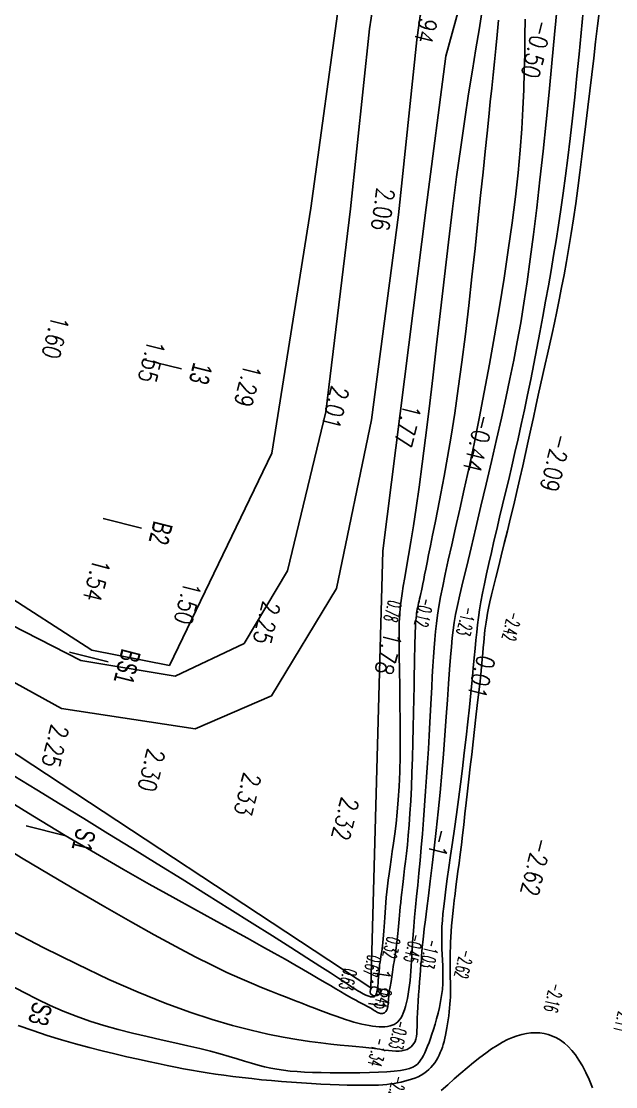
# Model space of a CAD drawing. Header units: metres. Extents: x 583412 to 583840, y 1186334 to 1187497.
# Drawn here: x 583644.3 to 583674.3, y 1186892.9 to 1186946.6 of the extents above; entities that cross this region are included whole.
import ezdxf
from ezdxf.enums import TextEntityAlignment as Align

# ---------------------------------------------------------------- set-up
doc = ezdxf.new("R2010")
doc.units = ezdxf.units.M
doc.header["$MEASUREMENT"] = 0
for name, color, linetype in [('$For$Printing$', 7, 'Continuous'), ('1111DONG MUC', 2, 'Continuous'), ('CaoDoTN', 2, 'Continuous'), ('Docao', 22, 'Continuous'), ('KS.leduongdat', 36, 'Continuous'), ('KS_muong ao', 4, 'TALUYPHAI-KHKS'), ('TENCOCTUYEN', 1, 'Continuous')]:
    doc.layers.add(name, color=color, linetype=linetype)
doc.styles.add('ChuSo', font='vnsimple.shx')
doc.styles.add('KT3', font='VHARIALN.TTF', dxfattribs={"width": 0.8, "height": 1.5})
doc.linetypes.add('TALUYPHAI-KHKS', pattern='A,5,[130,ltypeshp,S=5,R=0,X=0,Y=-5],10,[130,ltypeshp,S=5,R=0,X=0,Y=-5],10,[130,ltypeshp,S=10,R=0,X=0,Y=-10],5', length=30)
doc.linetypes.add('TALUYTRAI-KHKS', pattern='A,5,[130,ltypeshp,S=5,R=0,X=0,Y=5],10,[130,ltypeshp,S=5,R=0,X=0,Y=5],10,[130,ltypeshp,S=10,R=0,X=0,Y=10],5', length=30)

msp = doc.modelspace()

# ---------------------------------------------------------------- linework, layer by layer
at = {"layer": '$For$Printing$', "color": 40}
for p, q in [((583671.182, 1186945.924), (583671.306, 1186947.307)), ((583673.351, 1186946.367), (583673.446, 1186947.164)), ((583668.36, 1186946.652), (583668.287, 1186945.922)), ((583673.254, 1186945.559), (583673.351, 1186946.367)), ((583668.287, 1186945.922), (583668.216, 1186945.221)), ((583671.048, 1186944.488), (583671.182, 1186945.924)), ((583673.155, 1186944.742), (583673.254, 1186945.559)), ((583668.216, 1186945.221), (583668.147, 1186944.551)), ((583668.147, 1186944.551), (583668.08, 1186943.894)), ((583670.905, 1186943.016), (583671.048, 1186944.488)), ((583673.057, 1186943.918), (583673.155, 1186944.742)), ((583668.08, 1186943.894), (583668.012, 1186943.228)), ((583672.959, 1186943.089), (583673.057, 1186943.918)), ((583668.012, 1186943.228), (583667.94, 1186942.531)), ((583670.756, 1186941.53), (583670.905, 1186943.016)), ((583672.861, 1186942.258), (583672.959, 1186943.089)), ((583667.94, 1186942.531), (583667.863, 1186941.78)), ((583672.763, 1186941.429), (583672.861, 1186942.258)), ((583667.863, 1186941.78), (583667.777, 1186940.954)), ((583670.601, 1186940.05), (583670.756, 1186941.53)), ((583672.664, 1186940.604), (583672.763, 1186941.429)), ((583667.777, 1186940.954), (583667.682, 1186940.029)), ((583672.563, 1186939.786), (583672.664, 1186940.604)), ((583667.682, 1186940.029), (583667.574, 1186938.984)), ((583670.442, 1186938.596), (583670.601, 1186940.05)), ((583672.46, 1186938.978), (583672.563, 1186939.786)), ((583667.574, 1186938.984), (583667.453, 1186937.805)), ((583670.281, 1186937.189), (583670.442, 1186938.596)), ((583672.355, 1186938.183), (583672.46, 1186938.978)), ((583672.246, 1186937.404), (583672.355, 1186938.183)), ((583667.453, 1186937.805), (583667.319, 1186936.513)), ((583672.134, 1186936.644), (583672.246, 1186937.404)), ((583670.12, 1186935.85), (583670.281, 1186937.189)), ((583667.319, 1186936.513), (583667.173, 1186935.139)), ((583672.018, 1186935.904), (583672.134, 1186936.644)), ((583669.958, 1186934.6), (583670.12, 1186935.85)), ((583671.9, 1186935.186), (583672.018, 1186935.904)), ((583667.173, 1186935.139), (583667.017, 1186933.711)), ((583671.781, 1186934.49), (583671.9, 1186935.186)), ((583669.799, 1186933.452), (583669.958, 1186934.6)), ((583671.66, 1186933.818), (583671.781, 1186934.49)), ((583667.017, 1186933.711), (583666.853, 1186932.261)), ((583671.539, 1186933.171), (583671.66, 1186933.818)), ((583669.638, 1186932.39), (583669.799, 1186933.452)), ((583671.418, 1186932.551), (583671.539, 1186933.171)), ((583671.298, 1186931.959), (583671.418, 1186932.551)), ((583666.853, 1186932.261), (583666.683, 1186930.819)), ((583669.474, 1186931.393), (583669.638, 1186932.39)), ((583671.179, 1186931.394), (583671.298, 1186931.959)), ((583669.303, 1186930.437), (583669.474, 1186931.393)), ((583671.062, 1186930.852), (583671.179, 1186931.394)), ((583666.683, 1186930.819), (583666.507, 1186929.414)), ((583669.123, 1186929.501), (583669.303, 1186930.437)), ((583670.945, 1186930.327), (583671.062, 1186930.852)), ((583670.829, 1186929.813), (583670.945, 1186930.327)), ((583666.507, 1186929.414), (583666.328, 1186928.076)), ((583668.931, 1186928.562), (583669.123, 1186929.501)), ((583670.712, 1186929.303), (583670.829, 1186929.813)), ((583670.476, 1186928.273), (583670.595, 1186928.791)), ((583670.595, 1186928.791), (583670.712, 1186929.303)), ((583668.723, 1186927.597), (583668.931, 1186928.562)), ((583670.357, 1186927.74), (583670.476, 1186928.273)), ((583666.328, 1186928.076), (583666.147, 1186926.83)), ((583670.235, 1186927.189), (583670.357, 1186927.74)), ((583668.498, 1186926.585), (583668.723, 1186927.597)), ((583670.111, 1186926.619), (583670.235, 1186927.189)), ((583666.147, 1186926.83), (583665.966, 1186925.68)), ((583668.253, 1186925.51), (583668.498, 1186926.585)), ((583669.984, 1186926.032), (583670.111, 1186926.619)), ((583665.966, 1186925.68), (583665.789, 1186924.623)), ((583669.853, 1186925.429), (583669.984, 1186926.032)), ((583667.994, 1186924.392), (583668.253, 1186925.51)), ((583669.718, 1186924.811), (583669.853, 1186925.429)), ((583665.789, 1186924.623), (583665.617, 1186923.659)), ((583669.578, 1186924.18), (583669.718, 1186924.811)), ((583667.729, 1186923.26), (583667.994, 1186924.392)), ((583669.432, 1186923.536), (583669.578, 1186924.18)), ((583665.617, 1186923.659), (583665.453, 1186922.784)), ((583669.281, 1186922.88), (583669.432, 1186923.536)), ((583667.465, 1186922.139), (583667.729, 1186923.26)), ((583665.453, 1186922.784), (583665.299, 1186921.998)), ((583669.123, 1186922.216), (583669.281, 1186922.88)), ((583665.299, 1186921.998), (583665.158, 1186921.299)), ((583667.209, 1186921.059), (583667.465, 1186922.139)), ((583668.962, 1186921.552), (583669.123, 1186922.216)), ((583665.158, 1186921.299), (583665.032, 1186920.684)), ((583668.801, 1186920.896), (583668.962, 1186921.552)), ((583666.968, 1186920.045), (583667.209, 1186921.059)), ((583668.642, 1186920.259), (583668.801, 1186920.896)), ((583665.032, 1186920.684), (583664.924, 1186920.151)), ((583668.49, 1186919.649), (583668.642, 1186920.259)), ((583664.831, 1186919.693), (583664.753, 1186919.301)), ((583664.924, 1186920.151), (583664.831, 1186919.693)), ((583666.75, 1186919.127), (583666.968, 1186920.045)), ((583664.753, 1186919.301), (583664.686, 1186918.967)), ((583666.562, 1186918.331), (583666.75, 1186919.127)), ((583668.347, 1186919.075), (583668.49, 1186919.649)), ((583664.63, 1186918.684), (583664.582, 1186918.442)), ((583664.686, 1186918.967), (583664.63, 1186918.684)), ((583668.216, 1186918.549), (583668.347, 1186919.075)), ((583664.502, 1186918.051), (583664.467, 1186917.886)), ((583664.54, 1186918.234), (583664.502, 1186918.051)), ((583664.582, 1186918.442), (583664.54, 1186918.234)), ((583666.409, 1186917.675), (583666.562, 1186918.331)), ((583668.003, 1186917.668), (583668.1, 1186918.077)), ((583668.1, 1186918.077), (583668.216, 1186918.549)), ((583664.403, 1186917.6), (583664.375, 1186917.475)), ((583664.434, 1186917.736), (583664.403, 1186917.6)), ((583664.467, 1186917.886), (583664.434, 1186917.736)), ((583666.288, 1186917.136), (583666.409, 1186917.675)), ((583667.922, 1186917.316), (583668.003, 1186917.668)), ((583664.28, 1186917.053), (583664.261, 1186916.957)), ((583664.301, 1186917.151), (583664.28, 1186917.053)), ((583664.324, 1186917.253), (583664.301, 1186917.151)), ((583664.348, 1186917.36), (583664.324, 1186917.253)), ((583664.375, 1186917.475), (583664.348, 1186917.36)), ((583666.193, 1186916.682), (583666.288, 1186917.136)), ((583667.802, 1186916.745), (583667.856, 1186917.011)), ((583667.856, 1186917.011), (583667.922, 1186917.316)), ((583664.198, 1186916.519), (583664.186, 1186916.378)), ((583664.212, 1186916.644), (583664.198, 1186916.519)), ((583664.227, 1186916.756), (583664.212, 1186916.644)), ((583664.243, 1186916.859), (583664.227, 1186916.756)), ((583664.261, 1186916.957), (583664.243, 1186916.859)), ((583666.12, 1186916.28), (583666.193, 1186916.682)), ((583667.725, 1186916.297), (583667.759, 1186916.51)), ((583667.759, 1186916.51), (583667.802, 1186916.745)), ((583664.165, 1186916.031), (583664.156, 1186915.819)), ((583664.175, 1186916.216), (583664.165, 1186916.031)), ((583664.186, 1186916.378), (583664.175, 1186916.216)), ((583666.063, 1186915.897), (583666.12, 1186916.28)), ((583667.652, 1186915.704), (583667.673, 1186915.903)), ((583667.673, 1186915.903), (583667.696, 1186916.097)), ((583667.696, 1186916.097), (583667.725, 1186916.297)), ((583664.148, 1186915.573), (583664.14, 1186915.287)), ((583664.156, 1186915.819), (583664.148, 1186915.573)), ((583665.976, 1186915.057), (583666.017, 1186915.5)), ((583666.017, 1186915.5), (583666.063, 1186915.897)), ((583667.611, 1186915.27), (583667.632, 1186915.496)), ((583667.632, 1186915.496), (583667.652, 1186915.704)), ((583664.132, 1186914.957), (583664.124, 1186914.576)), ((583664.14, 1186915.287), (583664.132, 1186914.957)), ((583665.935, 1186914.535), (583665.976, 1186915.057)), ((583667.564, 1186914.738), (583667.589, 1186915.019)), ((583667.589, 1186915.019), (583667.611, 1186915.27)), ((583664.124, 1186914.576), (583664.116, 1186914.138)), ((583665.89, 1186913.91), (583665.935, 1186914.535)), ((583667.499, 1186914.056), (583667.534, 1186914.419)), ((583667.534, 1186914.419), (583667.564, 1186914.738)), ((583664.116, 1186914.138), (583664.107, 1186913.637)), ((583665.84, 1186913.188), (583665.89, 1186913.91)), ((583667.457, 1186913.641), (583667.499, 1186914.056)), ((583664.107, 1186913.637), (583664.097, 1186913.068)), ((583667.406, 1186913.171), (583667.457, 1186913.641)), ((583664.097, 1186913.068), (583664.085, 1186912.428)), ((583665.783, 1186912.386), (583665.84, 1186913.188)), ((583667.349, 1186912.651), (583667.406, 1186913.171)), ((583664.085, 1186912.428), (583664.071, 1186911.731)), ((583665.721, 1186911.518), (583665.783, 1186912.386)), ((583667.286, 1186912.092), (583667.349, 1186912.651)), ((583664.071, 1186911.731), (583664.056, 1186910.992)), ((583667.218, 1186911.5), (583667.286, 1186912.092)), ((583665.653, 1186910.601), (583665.721, 1186911.518)), ((583667.147, 1186910.887), (583667.218, 1186911.5)), ((583664.056, 1186910.992), (583664.037, 1186910.23)), ((583665.578, 1186909.649), (583665.653, 1186910.601)), ((583667.075, 1186910.259), (583667.147, 1186910.887)), ((583664.037, 1186910.23), (583664.016, 1186909.461)), ((583667.002, 1186909.627), (583667.075, 1186910.259)), ((583664.016, 1186909.461), (583663.991, 1186908.702)), ((583665.496, 1186908.678), (583665.578, 1186909.649)), ((583666.93, 1186908.999), (583667.002, 1186909.627)), ((583666.86, 1186908.382), (583666.93, 1186908.999)), ((583663.991, 1186908.702), (583663.962, 1186907.97)), ((583665.407, 1186907.704), (583665.496, 1186908.678)), ((583666.792, 1186907.781), (583666.86, 1186908.382)), ((583663.962, 1186907.97), (583663.928, 1186907.281)), ((583644.869, 1186906.535), (583643.144, 1186907.588)), ((583665.311, 1186906.741), (583665.407, 1186907.704)), ((583666.726, 1186907.196), (583666.792, 1186907.781)), ((583663.928, 1186907.281), (583663.89, 1186906.649)), ((583666.662, 1186906.63), (583666.726, 1186907.196)), ((583646.508, 1186905.549), (583644.869, 1186906.535)), ((583663.89, 1186906.649), (583663.849, 1186906.073)), ((583665.21, 1186905.801), (583665.311, 1186906.741)), ((583666.6, 1186906.084), (583666.662, 1186906.63)), ((583663.849, 1186906.073), (583663.804, 1186905.549)), ((583665.108, 1186904.897), (583665.21, 1186905.801)), ((583666.539, 1186905.561), (583666.6, 1186906.084)), ((583648.034, 1186904.647), (583646.508, 1186905.549)), ((583663.804, 1186905.549), (583663.758, 1186905.071)), ((583666.48, 1186905.063), (583666.539, 1186905.561)), ((583649.443, 1186903.83), (583648.034, 1186904.647)), ((583663.712, 1186904.636), (583663.666, 1186904.238)), ((583663.758, 1186905.071), (583663.712, 1186904.636)), ((583665.007, 1186904.038), (583665.108, 1186904.897)), ((583666.422, 1186904.591), (583666.48, 1186905.063)), ((583663.666, 1186904.238), (583663.622, 1186903.873)), ((583666.311, 1186903.727), (583666.366, 1186904.146)), ((583666.366, 1186904.146), (583666.422, 1186904.591)), ((583650.741, 1186903.091), (583649.443, 1186903.83)), ((583663.622, 1186903.873), (583663.581, 1186903.536)), ((583664.909, 1186903.237), (583665.007, 1186904.038)), ((583666.258, 1186903.331), (583666.311, 1186903.727)), ((583651.931, 1186902.424), (583650.741, 1186903.091)), ((583663.544, 1186903.223), (583663.51, 1186902.932)), ((583663.581, 1186903.536), (583663.544, 1186903.223)), ((583664.818, 1186902.506), (583664.909, 1186903.237)), ((583666.208, 1186902.956), (583666.258, 1186903.331)), ((583663.479, 1186902.661), (583663.451, 1186902.407)), ((583663.51, 1186902.932), (583663.479, 1186902.661)), ((583664.737, 1186901.855), (583664.818, 1186902.506)), ((583666.118, 1186902.256), (583666.161, 1186902.598)), ((583666.161, 1186902.598), (583666.208, 1186902.956)), ((583653.017, 1186901.823), (583651.931, 1186902.424)), ((583663.403, 1186901.942), (583663.382, 1186901.728)), ((583663.426, 1186902.168), (583663.403, 1186901.942)), ((583663.451, 1186902.407), (583663.426, 1186902.168)), ((583666.079, 1186901.926), (583666.118, 1186902.256)), ((583654.003, 1186901.283), (583653.017, 1186901.823)), ((583663.363, 1186901.522), (583663.344, 1186901.323)), ((583663.382, 1186901.728), (583663.363, 1186901.522)), ((583664.667, 1186901.296), (583664.737, 1186901.855)), ((583666.016, 1186901.294), (583666.045, 1186901.606)), ((583666.045, 1186901.606), (583666.079, 1186901.926)), ((583654.893, 1186900.798), (583654.003, 1186901.283)), ((583663.31, 1186900.948), (583663.294, 1186900.771)), ((583663.327, 1186901.132), (583663.31, 1186900.948)), ((583663.344, 1186901.323), (583663.327, 1186901.132)), ((583664.612, 1186900.835), (583664.667, 1186901.296)), ((583665.971, 1186900.7), (583665.991, 1186900.991)), ((583665.991, 1186900.991), (583666.016, 1186901.294)), ((583643.601, 1186900.828), (583645.388, 1186899.899)), ((583655.691, 1186900.362), (583654.893, 1186900.798)), ((583656.403, 1186899.969), (583655.691, 1186900.362)), ((583663.262, 1186900.441), (583663.246, 1186900.289)), ((583663.278, 1186900.602), (583663.262, 1186900.441)), ((583663.294, 1186900.771), (583663.278, 1186900.602)), ((583664.537, 1186900.155), (583664.57, 1186900.461)), ((583664.57, 1186900.461), (583664.612, 1186900.835)), ((583665.942, 1186900.156), (583665.955, 1186900.421)), ((583665.955, 1186900.421), (583665.971, 1186900.7)), ((583645.388, 1186899.899), (583647.1, 1186899.045)), ((583657.034, 1186899.616), (583656.403, 1186899.969)), ((583663.196, 1186899.882), (583663.178, 1186899.759)), ((583663.213, 1186900.01), (583663.196, 1186899.882)), ((583663.23, 1186900.145), (583663.213, 1186900.01)), ((583663.246, 1186900.289), (583663.23, 1186900.145)), ((583664.494, 1186899.677), (583664.513, 1186899.899)), ((583664.513, 1186899.899), (583664.537, 1186900.155)), ((583665.925, 1186899.678), (583665.932, 1186899.908)), ((583665.932, 1186899.908), (583665.942, 1186900.156)), ((583657.593, 1186899.3), (583657.034, 1186899.616)), ((583658.088, 1186899.016), (583657.593, 1186899.3)), ((583663.104, 1186899.289), (583663.086, 1186899.168)), ((583663.123, 1186899.407), (583663.104, 1186899.289)), ((583663.142, 1186899.523), (583663.123, 1186899.407)), ((583663.16, 1186899.64), (583663.142, 1186899.523)), ((583663.178, 1186899.759), (583663.16, 1186899.64)), ((583664.446, 1186899.031), (583664.463, 1186899.26)), ((583664.463, 1186899.26), (583664.478, 1186899.47)), ((583664.478, 1186899.47), (583664.494, 1186899.677)), ((583665.914, 1186899.107), (583665.916, 1186899.278)), ((583665.916, 1186899.278), (583665.92, 1186899.467)), ((583665.92, 1186899.467), (583665.925, 1186899.678)), ((583647.1, 1186899.045), (583648.708, 1186898.285)), ((583658.527, 1186898.761), (583658.088, 1186899.016)), ((583658.917, 1186898.533), (583658.527, 1186898.761)), ((583663.03, 1186898.785), (583663.012, 1186898.657)), ((583663.048, 1186898.915), (583663.03, 1186898.785)), ((583663.067, 1186899.043), (583663.048, 1186898.915)), ((583663.086, 1186899.168), (583663.067, 1186899.043)), ((583664.402, 1186898.477), (583664.425, 1186898.769)), ((583664.425, 1186898.769), (583664.446, 1186899.031)), ((583665.913, 1186898.952), (583665.914, 1186899.107)), ((583665.914, 1186898.811), (583665.913, 1186898.952)), ((583665.915, 1186898.679), (583665.914, 1186898.811)), ((583648.708, 1186898.285), (583650.189, 1186897.634)), ((583659.267, 1186898.327), (583658.917, 1186898.533)), ((583659.585, 1186898.14), (583659.267, 1186898.327)), ((583662.94, 1186898.186), (583662.923, 1186898.088)), ((583662.958, 1186898.294), (583662.94, 1186898.186)), ((583662.975, 1186898.409), (583662.958, 1186898.294)), ((583662.994, 1186898.531), (583662.975, 1186898.409)), ((583663.012, 1186898.657), (583662.994, 1186898.531)), ((583664.377, 1186898.166), (583664.402, 1186898.477)), ((583665.918, 1186898.555), (583665.915, 1186898.679)), ((583665.921, 1186898.436), (583665.918, 1186898.555)), ((583665.925, 1186898.319), (583665.921, 1186898.436)), ((583665.93, 1186898.2), (583665.925, 1186898.319)), ((583665.934, 1186898.079), (583665.93, 1186898.2)), ((583650.189, 1186897.634), (583651.545, 1186897.086)), ((583659.876, 1186897.969), (583659.585, 1186898.14)), ((583660.144, 1186897.814), (583659.876, 1186897.969)), ((583660.389, 1186897.673), (583660.144, 1186897.814)), ((583660.612, 1186897.545), (583660.389, 1186897.673)), ((583662.846, 1186897.676), (583662.835, 1186897.594)), ((583662.86, 1186897.755), (583662.846, 1186897.676)), ((583662.874, 1186897.833), (583662.86, 1186897.755)), ((583662.889, 1186897.914), (583662.874, 1186897.833)), ((583662.906, 1186897.998), (583662.889, 1186897.914)), ((583662.923, 1186898.088), (583662.906, 1186897.998)), ((583664.327, 1186897.514), (583664.352, 1186897.842)), ((583664.352, 1186897.842), (583664.377, 1186898.166)), ((583665.938, 1186897.954), (583665.934, 1186898.079)), ((583665.94, 1186897.823), (583665.938, 1186897.954)), ((583665.938, 1186897.538), (583665.941, 1186897.685)), ((583665.941, 1186897.685), (583665.94, 1186897.823)), ((583660.814, 1186897.431), (583660.612, 1186897.545)), ((583660.995, 1186897.33), (583660.814, 1186897.431)), ((583661.157, 1186897.24), (583660.995, 1186897.33)), ((583661.299, 1186897.162), (583661.157, 1186897.24)), ((583661.424, 1186897.094), (583661.299, 1186897.162)), ((583662.793, 1186897.126), (583662.783, 1186897.031)), ((583662.801, 1186897.224), (583662.793, 1186897.126)), ((583662.809, 1186897.321), (583662.801, 1186897.224)), ((583662.816, 1186897.417), (583662.809, 1186897.321)), ((583662.825, 1186897.508), (583662.816, 1186897.417)), ((583662.835, 1186897.594), (583662.825, 1186897.508)), ((583664.285, 1186896.882), (583664.304, 1186897.191)), ((583664.304, 1186897.191), (583664.327, 1186897.514)), ((583665.908, 1186897.032), (583665.922, 1186897.213)), ((583665.922, 1186897.213), (583665.932, 1186897.382)), ((583665.932, 1186897.382), (583665.938, 1186897.538)), ((583651.545, 1186897.086), (583652.784, 1186896.632)), ((583652.784, 1186896.632), (583653.913, 1186896.259)), ((583661.533, 1186897.036), (583661.424, 1186897.094)), ((583661.628, 1186896.985), (583661.533, 1186897.036)), ((583661.712, 1186896.94), (583661.628, 1186896.985)), ((583661.786, 1186896.9), (583661.712, 1186896.94)), ((583661.853, 1186896.864), (583661.786, 1186896.9)), ((583661.915, 1186896.828), (583661.853, 1186896.864)), ((583661.974, 1186896.793), (583661.915, 1186896.828)), ((583662.032, 1186896.757), (583661.974, 1186896.793)), ((583662.089, 1186896.721), (583662.032, 1186896.757)), ((583662.145, 1186896.685), (583662.089, 1186896.721)), ((583662.2, 1186896.652), (583662.145, 1186896.685)), ((583662.254, 1186896.622), (583662.2, 1186896.652)), ((583662.308, 1186896.597), (583662.254, 1186896.622)), ((583662.36, 1186896.577), (583662.308, 1186896.597)), ((583662.411, 1186896.564), (583662.36, 1186896.577)), ((583662.461, 1186896.559), (583662.411, 1186896.564)), ((583662.509, 1186896.562), (583662.461, 1186896.559)), ((583662.555, 1186896.574), (583662.509, 1186896.562)), ((583662.598, 1186896.596), (583662.555, 1186896.574)), ((583662.638, 1186896.627), (583662.598, 1186896.596)), ((583662.674, 1186896.669), (583662.638, 1186896.627)), ((583662.705, 1186896.721), (583662.674, 1186896.669)), ((583662.732, 1186896.784), (583662.705, 1186896.721)), ((583662.753, 1186896.858), (583662.732, 1186896.784)), ((583662.77, 1186896.941), (583662.753, 1186896.858)), ((583662.783, 1186897.031), (583662.77, 1186896.941)), ((583664.261, 1186896.335), (583664.27, 1186896.594)), ((583664.27, 1186896.594), (583664.285, 1186896.882)), ((583665.842, 1186896.441), (583665.868, 1186896.643)), ((583665.868, 1186896.643), (583665.89, 1186896.841)), ((583665.89, 1186896.841), (583665.908, 1186897.032)), ((583653.913, 1186896.259), (583654.941, 1186895.958)), ((583664.249, 1186895.897), (583664.255, 1186896.103)), ((583664.255, 1186896.103), (583664.261, 1186896.335)), ((583665.752, 1186895.843), (583665.784, 1186896.038)), ((583665.784, 1186896.038), (583665.814, 1186896.239)), ((583665.814, 1186896.239), (583665.842, 1186896.441)), ((583644.135, 1186895.967), (583644.874, 1186895.701)), ((583644.874, 1186895.701), (583645.602, 1186895.458)), ((583654.941, 1186895.958), (583655.874, 1186895.717)), ((583655.874, 1186895.717), (583656.721, 1186895.526)), ((583656.721, 1186895.526), (583657.49, 1186895.375)), ((583664.212, 1186895.406), (583664.23, 1186895.551)), ((583664.23, 1186895.551), (583664.242, 1186895.714)), ((583664.242, 1186895.714), (583664.249, 1186895.897)), ((583665.684, 1186895.481), (583665.719, 1186895.657)), ((583665.719, 1186895.657), (583665.752, 1186895.843)), ((583645.602, 1186895.458), (583646.319, 1186895.236)), ((583646.319, 1186895.236), (583647.023, 1186895.033)), ((583647.023, 1186895.033), (583647.708, 1186894.847)), ((583657.49, 1186895.375), (583658.187, 1186895.254)), ((583658.187, 1186895.254), (583658.819, 1186895.158)), ((583658.819, 1186895.158), (583659.389, 1186895.082)), ((583659.389, 1186895.082), (583659.904, 1186895.023)), ((583659.904, 1186895.023), (583660.369, 1186894.976)), ((583660.369, 1186894.976), (583660.788, 1186894.938)), ((583663.944, 1186894.882), (583664.025, 1186894.963)), ((583664.025, 1186894.963), (583664.092, 1186895.057)), ((583664.092, 1186895.057), (583664.145, 1186895.162)), ((583664.145, 1186895.162), (583664.185, 1186895.277)), ((583664.185, 1186895.277), (583664.212, 1186895.406)), ((583665.524, 1186894.867), (583665.569, 1186895.01)), ((583665.569, 1186895.01), (583665.61, 1186895.159)), ((583665.61, 1186895.159), (583665.648, 1186895.315)), ((583665.648, 1186895.315), (583665.684, 1186895.481)), ((583647.708, 1186894.847), (583648.371, 1186894.678)), ((583648.371, 1186894.678), (583649.007, 1186894.524)), ((583649.007, 1186894.524), (583649.612, 1186894.384)), ((583660.788, 1186894.938), (583661.166, 1186894.904)), ((583661.166, 1186894.904), (583661.509, 1186894.87)), ((583661.509, 1186894.87), (583661.821, 1186894.834)), ((583661.821, 1186894.834), (583662.104, 1186894.796)), ((583662.104, 1186894.796), (583662.362, 1186894.759)), ((583662.362, 1186894.759), (583662.595, 1186894.725)), ((583662.595, 1186894.725), (583662.808, 1186894.697)), ((583662.808, 1186894.697), (583663, 1186894.676)), ((583663, 1186894.676), (583663.176, 1186894.665)), ((583663.176, 1186894.665), (583663.337, 1186894.666)), ((583663.337, 1186894.666), (583663.484, 1186894.682)), ((583663.484, 1186894.682), (583663.619, 1186894.712)), ((583663.619, 1186894.712), (583663.741, 1186894.756)), ((583663.741, 1186894.756), (583663.849, 1186894.812)), ((583663.849, 1186894.812), (583663.944, 1186894.882)), ((583665.294, 1186894.334), (583665.361, 1186894.464)), ((583665.361, 1186894.464), (583665.421, 1186894.596)), ((583665.421, 1186894.596), (583665.475, 1186894.73)), ((583665.475, 1186894.73), (583665.524, 1186894.867)), ((583649.612, 1186894.384), (583650.181, 1186894.257)), ((583650.181, 1186894.257), (583650.711, 1186894.143)), ((583650.711, 1186894.143), (583651.198, 1186894.039)), ((583651.198, 1186894.039), (583651.649, 1186893.944)), ((583651.649, 1186893.944), (583652.073, 1186893.858)), ((583664.949, 1186893.846), (583665.048, 1186893.961)), ((583665.048, 1186893.961), (583665.138, 1186894.082)), ((583665.138, 1186894.082), (583665.22, 1186894.207)), ((583665.22, 1186894.207), (583665.294, 1186894.334)), ((583652.073, 1186893.858), (583652.478, 1186893.779)), ((583652.478, 1186893.779), (583652.872, 1186893.706)), ((583652.872, 1186893.706), (583653.264, 1186893.638)), ((583653.264, 1186893.638), (583653.662, 1186893.574)), ((583653.662, 1186893.574), (583654.075, 1186893.512)), ((583654.075, 1186893.512), (583654.508, 1186893.451)), ((583654.508, 1186893.451), (583654.961, 1186893.392)), ((583654.961, 1186893.392), (583655.431, 1186893.335)), ((583664.135, 1186893.312), (583664.295, 1186893.38)), ((583664.295, 1186893.38), (583664.447, 1186893.456)), ((583664.447, 1186893.456), (583664.589, 1186893.541)), ((583664.589, 1186893.541), (583664.72, 1186893.635)), ((583664.72, 1186893.635), (583664.839, 1186893.737)), ((583664.839, 1186893.737), (583664.949, 1186893.846)), ((583655.431, 1186893.335), (583655.914, 1186893.28)), ((583655.914, 1186893.28), (583656.407, 1186893.229)), ((583656.407, 1186893.229), (583656.908, 1186893.181)), ((583656.908, 1186893.181), (583657.412, 1186893.137)), ((583657.412, 1186893.137), (583657.918, 1186893.097)), ((583657.918, 1186893.097), (583658.42, 1186893.062)), ((583658.42, 1186893.062), (583658.916, 1186893.031)), ((583658.916, 1186893.031), (583659.4, 1186893.005)), ((583659.4, 1186893.005), (583659.867, 1186892.984)), ((583659.867, 1186892.984), (583660.312, 1186892.968)), ((583660.312, 1186892.968), (583660.731, 1186892.955)), ((583660.731, 1186892.955), (583661.119, 1186892.948)), ((583661.119, 1186892.948), (583661.47, 1186892.944)), ((583661.47, 1186892.944), (583661.782, 1186892.945)), ((583661.782, 1186892.945), (583662.058, 1186892.95)), ((583662.058, 1186892.95), (583662.304, 1186892.959)), ((583662.304, 1186892.959), (583662.525, 1186892.973)), ((583662.525, 1186892.973), (583662.727, 1186892.991)), ((583662.727, 1186892.991), (583662.915, 1186893.014)), ((583662.915, 1186893.014), (583663.093, 1186893.041)), ((583663.093, 1186893.041), (583663.268, 1186893.072)), ((583663.268, 1186893.072), (583663.445, 1186893.109)), ((583663.445, 1186893.109), (583663.621, 1186893.15)), ((583663.621, 1186893.15), (583663.796, 1186893.198)), ((583663.796, 1186893.198), (583663.968, 1186893.251)), ((583663.968, 1186893.251), (583664.135, 1186893.312))]:
    msp.add_line(p, q, dxfattribs=at)
at = {"layer": '$For$Printing$', "color": 252}
for p, q in [((583672.519, 1186946.021), (583672.619, 1186947.092)), ((583667.517, 1186947.034), (583667.373, 1186946.173)), ((583669.686, 1186945.839), (583669.695, 1186946.703)), ((583667.373, 1186946.173), (583667.211, 1186945.204)), ((583672.415, 1186944.935), (583672.519, 1186946.021)), ((583669.674, 1186944.963), (583669.686, 1186945.839)), ((583667.211, 1186945.204), (583667.035, 1186944.128)), ((583669.656, 1186944.069), (583669.674, 1186944.963)), ((583672.307, 1186943.847), (583672.415, 1186944.935)), ((583667.035, 1186944.128), (583666.848, 1186942.944)), ((583669.627, 1186943.146), (583669.656, 1186944.069)), ((583672.197, 1186942.768), (583672.307, 1186943.847)), ((583666.848, 1186942.944), (583666.651, 1186941.653)), ((583669.585, 1186942.184), (583669.627, 1186943.146)), ((583672.084, 1186941.711), (583672.197, 1186942.768)), ((583669.526, 1186941.172), (583669.585, 1186942.184)), ((583671.97, 1186940.69), (583672.084, 1186941.711)), ((583666.651, 1186941.653), (583666.449, 1186940.255)), ((583669.445, 1186940.101), (583669.526, 1186941.172)), ((583671.854, 1186939.716), (583671.97, 1186940.69)), ((583666.449, 1186940.255), (583666.243, 1186938.749)), ((583669.34, 1186938.96), (583669.445, 1186940.101)), ((583671.739, 1186938.798), (583671.854, 1186939.716)), ((583666.243, 1186938.749), (583666.036, 1186937.141)), ((583669.206, 1186937.74), (583669.34, 1186938.96)), ((583671.622, 1186937.931), (583671.739, 1186938.798)), ((583671.505, 1186937.105), (583671.622, 1186937.931)), ((583669.042, 1186936.435), (583669.206, 1186937.74)), ((583666.036, 1186937.141), (583665.83, 1186935.459)), ((583671.385, 1186936.311), (583671.505, 1186937.105)), ((583668.85, 1186935.061), (583669.042, 1186936.435)), ((583671.262, 1186935.539), (583671.385, 1186936.311)), ((583665.83, 1186935.459), (583665.626, 1186933.733)), ((583671.136, 1186934.78), (583671.262, 1186935.539)), ((583668.635, 1186933.639), (583668.85, 1186935.061)), ((583671.006, 1186934.025), (583671.136, 1186934.78)), ((583665.626, 1186933.733), (583665.425, 1186931.997)), ((583668.401, 1186932.191), (583668.635, 1186933.639)), ((583670.872, 1186933.263), (583671.006, 1186934.025)), ((583670.732, 1186932.489), (583670.872, 1186933.263)), ((583668.154, 1186930.738), (583668.401, 1186932.191)), ((583670.589, 1186931.703), (583670.732, 1186932.489)), ((583665.425, 1186931.997), (583665.228, 1186930.282)), ((583670.441, 1186930.911), (583670.589, 1186931.703)), ((583667.898, 1186929.302), (583668.154, 1186930.738)), ((583670.289, 1186930.117), (583670.441, 1186930.911)), ((583665.228, 1186930.282), (583665.037, 1186928.622)), ((583670.135, 1186929.325), (583670.289, 1186930.117)), ((583667.637, 1186927.902), (583667.898, 1186929.302)), ((583669.979, 1186928.539), (583670.135, 1186929.325)), ((583665.037, 1186928.622), (583664.852, 1186927.047)), ((583669.821, 1186927.765), (583669.979, 1186928.539)), ((583667.376, 1186926.561), (583667.637, 1186927.902)), ((583669.661, 1186927.007), (583669.821, 1186927.765)), ((583664.852, 1186927.047), (583664.675, 1186925.591)), ((583669.502, 1186926.268), (583669.661, 1186927.007)), ((583667.12, 1186925.297), (583667.376, 1186926.561)), ((583669.342, 1186925.548), (583669.502, 1186926.268)), ((583664.675, 1186925.591), (583664.506, 1186924.279)), ((583666.87, 1186924.113), (583667.12, 1186925.297)), ((583669.182, 1186924.846), (583669.342, 1186925.548)), ((583669.024, 1186924.162), (583669.182, 1186924.846)), ((583664.506, 1186924.279), (583664.347, 1186923.108)), ((583666.631, 1186923.009), (583666.87, 1186924.113)), ((583668.867, 1186923.495), (583669.024, 1186924.162)), ((583668.713, 1186922.844), (583668.867, 1186923.495)), ((583664.347, 1186923.108), (583664.199, 1186922.07)), ((583666.404, 1186921.988), (583666.631, 1186923.009)), ((583668.561, 1186922.207), (583668.713, 1186922.844)), ((583664.199, 1186922.07), (583664.061, 1186921.156)), ((583666.191, 1186921.048), (583666.404, 1186921.988)), ((583668.412, 1186921.585), (583668.561, 1186922.207)), ((583668.267, 1186920.976), (583668.412, 1186921.585)), ((583664.061, 1186921.156), (583663.934, 1186920.356)), ((583665.996, 1186920.19), (583666.191, 1186921.048)), ((583668.127, 1186920.384), (583668.267, 1186920.976)), ((583663.934, 1186920.356), (583663.819, 1186919.662)), ((583667.994, 1186919.81), (583668.127, 1186920.384)), ((583663.819, 1186919.662), (583663.717, 1186919.064)), ((583665.821, 1186919.416), (583665.996, 1186920.19)), ((583667.868, 1186919.258), (583667.994, 1186919.81)), ((583665.669, 1186918.726), (583665.821, 1186919.416)), ((583667.752, 1186918.731), (583667.868, 1186919.258)), ((583663.717, 1186919.064), (583663.628, 1186918.554)), ((583665.541, 1186918.117), (583665.669, 1186918.726)), ((583667.645, 1186918.231), (583667.752, 1186918.731)), ((583663.553, 1186918.12), (583663.49, 1186917.741)), ((583663.628, 1186918.554), (583663.553, 1186918.12)), ((583665.435, 1186917.578), (583665.541, 1186918.117)), ((583667.551, 1186917.761), (583667.645, 1186918.231)), ((583663.49, 1186917.741), (583663.439, 1186917.392)), ((583665.348, 1186917.095), (583665.435, 1186917.578)), ((583667.469, 1186917.325), (583667.551, 1186917.761)), ((583663.4, 1186917.05), (583663.371, 1186916.691)), ((583663.439, 1186917.392), (583663.4, 1186917.05)), ((583665.278, 1186916.652), (583665.348, 1186917.095)), ((583667.402, 1186916.921), (583667.469, 1186917.325)), ((583663.371, 1186916.691), (583663.353, 1186916.291)), ((583665.221, 1186916.237), (583665.278, 1186916.652)), ((583667.297, 1186916.168), (583667.345, 1186916.54)), ((583667.345, 1186916.54), (583667.402, 1186916.921)), ((583663.353, 1186916.291), (583663.343, 1186915.826)), ((583665.175, 1186915.833), (583665.221, 1186916.237)), ((583667.255, 1186915.791), (583667.297, 1186916.168)), ((583663.343, 1186915.826), (583663.342, 1186915.271)), ((583665.104, 1186915.006), (583665.137, 1186915.428)), ((583665.137, 1186915.428), (583665.175, 1186915.833)), ((583667.176, 1186914.971), (583667.216, 1186915.397)), ((583667.216, 1186915.397), (583667.255, 1186915.791)), ((583663.342, 1186915.271), (583663.348, 1186914.612)), ((583665.073, 1186914.556), (583665.104, 1186915.006)), ((583667.133, 1186914.501), (583667.176, 1186914.971)), ((583663.348, 1186914.612), (583663.358, 1186913.863)), ((583665.044, 1186914.075), (583665.073, 1186914.556)), ((583667.084, 1186913.973), (583667.133, 1186914.501)), ((583663.358, 1186913.863), (583663.371, 1186913.046)), ((583665.015, 1186913.565), (583665.044, 1186914.075)), ((583667.026, 1186913.377), (583667.084, 1186913.973)), ((583664.987, 1186913.025), (583665.015, 1186913.565)), ((583666.961, 1186912.72), (583667.026, 1186913.377)), ((583663.371, 1186913.046), (583663.383, 1186912.186)), ((583664.957, 1186912.457), (583664.987, 1186913.025)), ((583666.887, 1186912.015), (583666.961, 1186912.72)), ((583663.383, 1186912.186), (583663.392, 1186911.304)), ((583664.926, 1186911.86), (583664.957, 1186912.457)), ((583664.892, 1186911.234), (583664.926, 1186911.86)), ((583666.808, 1186911.27), (583666.887, 1186912.015)), ((583663.392, 1186911.304), (583663.395, 1186910.423)), ((583664.856, 1186910.582), (583664.892, 1186911.234)), ((583666.722, 1186910.499), (583666.808, 1186911.27)), ((583664.816, 1186909.903), (583664.856, 1186910.582)), ((583663.395, 1186910.423), (583663.389, 1186909.566)), ((583666.631, 1186909.711), (583666.722, 1186910.499)), ((583663.389, 1186909.566), (583663.372, 1186908.757)), ((583664.772, 1186909.204), (583664.816, 1186909.903)), ((583666.536, 1186908.917), (583666.631, 1186909.711)), ((583664.726, 1186908.49), (583664.772, 1186909.204)), ((583666.437, 1186908.13), (583666.536, 1186908.917)), ((583645.072, 1186907.844), (583643.917, 1186908.551)), ((583663.372, 1186908.757), (583663.341, 1186908.013)), ((583664.677, 1186907.769), (583664.726, 1186908.49)), ((583646.247, 1186907.126), (583645.072, 1186907.844)), ((583663.341, 1186908.013), (583663.299, 1186907.334)), ((583666.336, 1186907.358), (583666.437, 1186908.13)), ((583663.299, 1186907.334), (583663.247, 1186906.714)), ((583664.625, 1186907.047), (583664.677, 1186907.769)), ((583666.234, 1186906.607), (583666.336, 1186907.358)), ((583647.443, 1186906.395), (583646.247, 1186907.126)), ((583664.571, 1186906.331), (583664.625, 1186907.047)), ((583648.658, 1186905.65), (583647.443, 1186906.395)), ((583663.247, 1186906.714), (583663.189, 1186906.149)), ((583664.515, 1186905.626), (583664.571, 1186906.331)), ((583666.132, 1186905.884), (583666.234, 1186906.607)), ((583663.189, 1186906.149), (583663.127, 1186905.633)), ((583666.033, 1186905.192), (583666.132, 1186905.884)), ((583642.869, 1186905.299), (583644.306, 1186904.422)), ((583649.894, 1186904.891), (583648.658, 1186905.65)), ((583663.063, 1186905.161), (583663, 1186904.727)), ((583663.127, 1186905.633), (583663.063, 1186905.161)), ((583664.457, 1186904.94), (583664.515, 1186905.626)), ((583665.939, 1186904.536), (583666.033, 1186905.192)), ((583651.145, 1186904.117), (583649.894, 1186904.891)), ((583663, 1186904.727), (583662.941, 1186904.328)), ((583664.398, 1186904.278), (583664.457, 1186904.94)), ((583644.306, 1186904.422), (583645.738, 1186903.562)), ((583652.395, 1186903.34), (583651.145, 1186904.117)), ((583662.941, 1186904.328), (583662.888, 1186903.956)), ((583664.339, 1186903.644), (583664.398, 1186904.278)), ((583665.851, 1186903.922), (583665.939, 1186904.536)), ((583645.738, 1186903.562), (583647.143, 1186902.731)), ((583662.84, 1186903.611), (583662.797, 1186903.287)), ((583662.888, 1186903.956), (583662.84, 1186903.611)), ((583664.281, 1186903.039), (583664.339, 1186903.644)), ((583665.77, 1186903.355), (583665.851, 1186903.922)), ((583653.622, 1186902.574), (583652.395, 1186903.34)), ((583662.797, 1186903.287), (583662.759, 1186902.983)), ((583664.225, 1186902.466), (583664.281, 1186903.039)), ((583665.7, 1186902.839), (583665.77, 1186903.355)), ((583647.143, 1186902.731), (583648.502, 1186901.942)), ((583654.806, 1186901.832), (583653.622, 1186902.574)), ((583662.726, 1186902.696), (583662.697, 1186902.422)), ((583662.759, 1186902.983), (583662.726, 1186902.696)), ((583665.64, 1186902.378), (583665.7, 1186902.839)), ((583648.502, 1186901.942), (583649.793, 1186901.205)), ((583662.672, 1186902.158), (583662.65, 1186901.903)), ((583662.697, 1186902.422), (583662.672, 1186902.158)), ((583664.172, 1186901.927), (583664.225, 1186902.466)), ((583665.553, 1186901.595), (583665.592, 1186901.966)), ((583665.592, 1186901.966), (583665.64, 1186902.378)), ((583655.926, 1186901.128), (583654.806, 1186901.832)), ((583662.614, 1186901.408), (583662.599, 1186901.171)), ((583662.631, 1186901.652), (583662.614, 1186901.408)), ((583662.65, 1186901.903), (583662.631, 1186901.652)), ((583664.081, 1186900.959), (583664.124, 1186901.424)), ((583664.124, 1186901.424), (583664.172, 1186901.927)), ((583665.525, 1186901.258), (583665.553, 1186901.595)), ((583649.793, 1186901.205), (583650.995, 1186900.534)), ((583656.96, 1186900.474), (583655.926, 1186901.128)), ((583662.585, 1186900.943), (583662.571, 1186900.726)), ((583662.599, 1186901.171), (583662.585, 1186900.943)), ((583664.045, 1186900.536), (583664.081, 1186900.959)), ((583665.493, 1186900.656), (583665.505, 1186900.948)), ((583665.505, 1186900.948), (583665.525, 1186901.258)), ((583650.995, 1186900.534), (583652.088, 1186899.939)), ((583657.888, 1186899.886), (583656.96, 1186900.474)), ((583662.542, 1186900.326), (583662.526, 1186900.147)), ((583662.557, 1186900.519), (583662.542, 1186900.326)), ((583662.571, 1186900.726), (583662.557, 1186900.519)), ((583664.016, 1186900.154), (583664.045, 1186900.536)), ((583665.49, 1186900.376), (583665.493, 1186900.656)), ((583665.493, 1186900.099), (583665.49, 1186900.376)), ((583652.088, 1186899.939), (583653.057, 1186899.431)), ((583658.688, 1186899.377), (583657.888, 1186899.886)), ((583662.487, 1186899.832), (583662.465, 1186899.691)), ((583662.507, 1186899.984), (583662.487, 1186899.832)), ((583662.526, 1186900.147), (583662.507, 1186899.984)), ((583663.976, 1186899.498), (583663.994, 1186899.81)), ((583663.994, 1186899.81), (583664.016, 1186900.154)), ((583665.503, 1186899.82), (583665.493, 1186900.099)), ((583665.516, 1186899.538), (583665.503, 1186899.82)), ((583653.057, 1186899.431), (583653.908, 1186899.001)), ((583659.347, 1186898.955), (583658.688, 1186899.377)), ((583662.4, 1186899.291), (583662.38, 1186899.155)), ((583662.422, 1186899.423), (583662.4, 1186899.291)), ((583662.444, 1186899.555), (583662.422, 1186899.423)), ((583662.465, 1186899.691), (583662.444, 1186899.555)), ((583663.96, 1186899.213), (583663.976, 1186899.498)), ((583665.531, 1186899.252), (583665.516, 1186899.538)), ((583665.543, 1186898.963), (583665.531, 1186899.252)), ((583653.908, 1186899.001), (583654.656, 1186898.641)), ((583659.875, 1186898.615), (583659.347, 1186898.955)), ((583662.33, 1186898.708), (583662.316, 1186898.549)), ((583662.345, 1186898.864), (583662.33, 1186898.708)), ((583662.361, 1186899.014), (583662.345, 1186898.864)), ((583662.38, 1186899.155), (583662.361, 1186899.014)), ((583663.932, 1186898.701), (583663.946, 1186898.949)), ((583663.946, 1186898.949), (583663.96, 1186899.213)), ((583665.552, 1186898.671), (583665.543, 1186898.963)), ((583654.656, 1186898.641), (583655.314, 1186898.339)), ((583655.314, 1186898.339), (583655.894, 1186898.087)), ((583660.29, 1186898.346), (583659.875, 1186898.615)), ((583660.608, 1186898.138), (583660.29, 1186898.346)), ((583662.291, 1186898.239), (583662.279, 1186898.094)), ((583662.304, 1186898.392), (583662.291, 1186898.239)), ((583662.316, 1186898.549), (583662.304, 1186898.392)), ((583663.867, 1186897.998), (583663.894, 1186898.23)), ((583663.894, 1186898.23), (583663.915, 1186898.463)), ((583663.915, 1186898.463), (583663.932, 1186898.701)), ((583665.544, 1186898.078), (583665.553, 1186898.376)), ((583665.553, 1186898.376), (583665.552, 1186898.671)), ((583643.762, 1186897.976), (583644.438, 1186897.616)), ((583655.894, 1186898.087), (583656.409, 1186897.874)), ((583656.409, 1186897.874), (583656.874, 1186897.689)), ((583656.874, 1186897.689), (583657.3, 1186897.524)), ((583660.848, 1186897.981), (583660.608, 1186898.138)), ((583661.026, 1186897.864), (583660.848, 1186897.981)), ((583661.16, 1186897.777), (583661.026, 1186897.864)), ((583661.268, 1186897.709), (583661.16, 1186897.777)), ((583661.363, 1186897.652), (583661.268, 1186897.709)), ((583661.449, 1186897.603), (583661.363, 1186897.652)), ((583662.221, 1186897.661), (583662.204, 1186897.593)), ((583662.238, 1186897.744), (583662.221, 1186897.661)), ((583662.253, 1186897.844), (583662.238, 1186897.744)), ((583662.266, 1186897.961), (583662.253, 1186897.844)), ((583662.279, 1186898.094), (583662.266, 1186897.961)), ((583663.799, 1186897.544), (583663.836, 1186897.768)), ((583663.836, 1186897.768), (583663.867, 1186897.998)), ((583665.486, 1186897.476), (583665.522, 1186897.778)), ((583665.522, 1186897.778), (583665.544, 1186898.078)), ((583644.438, 1186897.616), (583645.096, 1186897.283)), ((583645.096, 1186897.283), (583645.746, 1186896.974)), ((583657.3, 1186897.524), (583657.699, 1186897.369)), ((583657.699, 1186897.369), (583658.075, 1186897.222)), ((583658.075, 1186897.222), (583658.429, 1186897.085)), ((583661.527, 1186897.561), (583661.449, 1186897.603)), ((583661.598, 1186897.526), (583661.527, 1186897.561)), ((583661.662, 1186897.497), (583661.598, 1186897.526)), ((583661.72, 1186897.472), (583661.662, 1186897.497)), ((583661.773, 1186897.452), (583661.72, 1186897.472)), ((583661.821, 1186897.436), (583661.773, 1186897.452)), ((583661.866, 1186897.422), (583661.821, 1186897.436)), ((583661.906, 1186897.411), (583661.866, 1186897.422)), ((583661.944, 1186897.403), (583661.906, 1186897.411)), ((583661.979, 1186897.399), (583661.944, 1186897.403)), ((583662.011, 1186897.398), (583661.979, 1186897.399)), ((583662.04, 1186897.402), (583662.011, 1186897.398)), ((583662.068, 1186897.41), (583662.04, 1186897.402)), ((583662.094, 1186897.422), (583662.068, 1186897.41)), ((583662.119, 1186897.439), (583662.094, 1186897.422)), ((583662.142, 1186897.464), (583662.119, 1186897.439)), ((583662.164, 1186897.496), (583662.142, 1186897.464)), ((583662.184, 1186897.539), (583662.164, 1186897.496)), ((583662.204, 1186897.593), (583662.184, 1186897.539)), ((583663.662, 1186896.925), (583663.712, 1186897.119)), ((583663.712, 1186897.119), (583663.758, 1186897.326)), ((583663.758, 1186897.326), (583663.799, 1186897.544)), ((583665.378, 1186896.875), (583665.437, 1186897.174)), ((583665.437, 1186897.174), (583665.486, 1186897.476)), ((583645.746, 1186896.974), (583646.396, 1186896.689)), ((583646.396, 1186896.689), (583647.057, 1186896.426)), ((583658.429, 1186897.085), (583658.762, 1186896.955)), ((583658.762, 1186896.955), (583659.076, 1186896.834)), ((583659.076, 1186896.834), (583659.372, 1186896.72)), ((583659.372, 1186896.72), (583659.652, 1186896.614)), ((583659.652, 1186896.614), (583659.917, 1186896.516)), ((583663.49, 1186896.447), (583663.551, 1186896.587)), ((583663.551, 1186896.587), (583663.608, 1186896.747)), ((583663.608, 1186896.747), (583663.662, 1186896.925)), ((583665.235, 1186896.298), (583665.309, 1186896.582)), ((583665.309, 1186896.582), (583665.378, 1186896.875)), ((583647.057, 1186896.426), (583647.738, 1186896.185)), ((583647.738, 1186896.185), (583648.445, 1186895.964)), ((583659.917, 1186896.516), (583660.169, 1186896.426)), ((583660.169, 1186896.426), (583660.408, 1186896.342)), ((583660.408, 1186896.342), (583660.636, 1186896.266)), ((583660.636, 1186896.266), (583660.854, 1186896.197)), ((583660.854, 1186896.197), (583661.062, 1186896.135)), ((583661.062, 1186896.135), (583661.263, 1186896.08)), ((583661.263, 1186896.08), (583661.456, 1186896.032)), ((583661.456, 1186896.032), (583661.643, 1186895.991)), ((583663.099, 1186896.013), (583663.192, 1186896.07)), ((583663.192, 1186896.07), (583663.276, 1186896.139)), ((583663.276, 1186896.139), (583663.353, 1186896.225)), ((583663.353, 1186896.225), (583663.424, 1186896.327)), ((583663.424, 1186896.327), (583663.49, 1186896.447)), ((583665.078, 1186895.767), (583665.157, 1186896.026)), ((583665.157, 1186896.026), (583665.235, 1186896.298)), ((583648.445, 1186895.964), (583649.171, 1186895.761)), ((583649.171, 1186895.761), (583649.904, 1186895.574)), ((583649.904, 1186895.574), (583650.633, 1186895.401)), ((583661.643, 1186895.991), (583661.824, 1186895.957)), ((583661.824, 1186895.957), (583661.999, 1186895.93)), ((583661.999, 1186895.93), (583662.168, 1186895.91)), ((583662.168, 1186895.91), (583662.329, 1186895.898)), ((583662.329, 1186895.898), (583662.482, 1186895.895)), ((583662.482, 1186895.895), (583662.626, 1186895.9)), ((583662.626, 1186895.9), (583662.76, 1186895.914)), ((583662.76, 1186895.914), (583662.884, 1186895.937)), ((583662.884, 1186895.937), (583662.996, 1186895.97)), ((583662.996, 1186895.97), (583663.099, 1186896.013)), ((583664.925, 1186895.303), (583665, 1186895.526)), ((583665, 1186895.526), (583665.078, 1186895.767)), ((583669.532, 1186895.512), (583669.297, 1186895.446)), ((583669.761, 1186895.558), (583669.532, 1186895.512)), ((583669.987, 1186895.585), (583669.761, 1186895.558)), ((583670.211, 1186895.594), (583669.987, 1186895.585)), ((583670.432, 1186895.584), (583670.211, 1186895.594)), ((583670.65, 1186895.554), (583670.432, 1186895.584)), ((583670.864, 1186895.503), (583670.65, 1186895.554)), ((583671.074, 1186895.43), (583670.864, 1186895.503)), ((583650.633, 1186895.401), (583651.347, 1186895.238)), ((583651.347, 1186895.238), (583652.034, 1186895.086)), ((583652.034, 1186895.086), (583652.684, 1186894.94)), ((583664.781, 1186894.914), (583664.852, 1186895.1)), ((583664.852, 1186895.1), (583664.925, 1186895.303)), ((583668.283, 1186894.96), (583668.004, 1186894.779)), ((583668.551, 1186895.117), (583668.283, 1186894.96)), ((583668.808, 1186895.249), (583668.551, 1186895.117)), ((583669.056, 1186895.358), (583668.808, 1186895.249)), ((583669.297, 1186895.446), (583669.056, 1186895.358)), ((583671.28, 1186895.334), (583671.074, 1186895.43)), ((583671.481, 1186895.215), (583671.28, 1186895.334)), ((583671.677, 1186895.07), (583671.481, 1186895.215)), ((583671.868, 1186894.9), (583671.677, 1186895.07)), ((583652.684, 1186894.94), (583653.285, 1186894.799)), ((583653.285, 1186894.799), (583653.829, 1186894.661)), ((583653.829, 1186894.661), (583654.32, 1186894.528)), ((583654.32, 1186894.528), (583654.765, 1186894.399)), ((583664.501, 1186894.324), (583664.572, 1186894.45)), ((583664.572, 1186894.45), (583664.642, 1186894.59)), ((583664.642, 1186894.59), (583664.712, 1186894.744)), ((583664.712, 1186894.744), (583664.781, 1186894.914)), ((583667.713, 1186894.572), (583667.411, 1186894.342)), ((583668.004, 1186894.779), (583667.713, 1186894.572)), ((583672.053, 1186894.702), (583671.868, 1186894.9)), ((583672.235, 1186894.474), (583672.053, 1186894.702)), ((583672.412, 1186894.215), (583672.235, 1186894.474)), ((583654.765, 1186894.399), (583655.171, 1186894.277)), ((583655.171, 1186894.277), (583655.546, 1186894.163)), ((583655.546, 1186894.163), (583655.895, 1186894.058)), ((583655.895, 1186894.058), (583656.227, 1186893.964)), ((583656.227, 1186893.964), (583656.548, 1186893.881)), ((583656.548, 1186893.881), (583656.866, 1186893.811)), ((583664.03, 1186893.86), (583664.16, 1186893.933)), ((583664.16, 1186893.933), (583664.265, 1186894.015)), ((583664.265, 1186894.015), (583664.352, 1186894.107)), ((583664.352, 1186894.107), (583664.429, 1186894.21)), ((583664.429, 1186894.21), (583664.501, 1186894.324)), ((583667.099, 1186894.093), (583666.78, 1186893.828)), ((583667.411, 1186894.342), (583667.099, 1186894.093)), ((583672.586, 1186893.922), (583672.412, 1186894.215)), ((583672.757, 1186893.595), (583672.586, 1186893.922)), ((583656.866, 1186893.811), (583657.184, 1186893.752)), ((583657.184, 1186893.752), (583657.509, 1186893.704)), ((583657.509, 1186893.704), (583657.846, 1186893.666)), ((583657.846, 1186893.666), (583658.199, 1186893.636)), ((583658.199, 1186893.636), (583658.574, 1186893.613)), ((583658.574, 1186893.613), (583658.974, 1186893.596)), ((583658.974, 1186893.596), (583659.407, 1186893.583)), ((583659.407, 1186893.583), (583659.872, 1186893.575)), ((583659.872, 1186893.575), (583660.362, 1186893.571)), ((583660.362, 1186893.571), (583660.863, 1186893.572)), ((583660.863, 1186893.572), (583661.363, 1186893.577)), ((583661.363, 1186893.577), (583661.849, 1186893.588)), ((583661.849, 1186893.588), (583662.308, 1186893.605)), ((583662.308, 1186893.605), (583662.729, 1186893.629)), ((583662.729, 1186893.629), (583663.099, 1186893.659)), ((583663.099, 1186893.659), (583663.408, 1186893.697)), ((583663.408, 1186893.697), (583663.662, 1186893.743)), ((583663.662, 1186893.743), (583663.866, 1186893.797)), ((583663.866, 1186893.797), (583664.03, 1186893.86)), ((583666.455, 1186893.55), (583666.126, 1186893.264)), ((583666.78, 1186893.828), (583666.455, 1186893.55)), ((583672.927, 1186893.23), (583672.757, 1186893.595)), ((583665.795, 1186892.972), (583665.463, 1186892.677)), ((583666.126, 1186893.264), (583665.795, 1186892.972)), ((583673.095, 1186892.825), (583672.927, 1186893.23))]:
    msp.add_line(p, q, dxfattribs=at)
at = {"layer": 'KS.leduongdat'}
for p, q in [((583661.843, 1186946.215, 2.193), (583663.205, 1186954.77, 2.193)), ((583665.47, 1186954.478, 1.593), (583664.234, 1186945.668, 1.593)), ((583660.883, 1186937.138, 2.193), (583661.843, 1186946.215, 2.193)), ((583664.234, 1186945.668, 1.593), (583663.306, 1186936.845, 1.593)), ((583659.653, 1186926.906, 2.193), (583660.883, 1186937.138, 2.193)), ((583663.306, 1186936.845, 1.593), (583661.949, 1186926.5, 1.593)), ((583657.711, 1186918.88, 2.193), (583659.653, 1186926.906, 2.193)), ((583661.949, 1186926.5, 1.593), (583660.177, 1186917.989, 1.593)), ((583636.819, 1186919.696, 2.193), (583647.299, 1186914.37, 2.193)), ((583655.529, 1186915.221, 2.193), (583657.711, 1186918.88, 2.193)), ((583646.312, 1186911.943, 1.593), (583635.541, 1186917.881, 1.593)), ((583660.177, 1186917.989, 1.593), (583656.911, 1186912.581, 1.593)), ((583652.055, 1186913.578, 2.193), (583655.529, 1186915.221, 2.193)), ((583647.299, 1186914.37, 2.193), (583652.055, 1186913.578, 2.193)), ((583656.911, 1186912.581, 1.593), (583653.061, 1186910.923, 1.593)), ((583653.061, 1186910.923, 1.593), (583646.312, 1186911.943, 1.593))]:
    msp.add_line(p, q, dxfattribs=at)
at = {"layer": 'KS_muong ao', "color": 125, "linetype": 'TALUYTRAI-KHKS', "ltscale": 0.03}
for p, q in [((583658.887, 1186937.179), (583661.251, 1186954.273)), ((583656.928, 1186924.822), (583658.887, 1186937.179)), ((583651.764, 1186914.119), (583656.928, 1186924.822)), ((583637.477, 1186921.584), (583647.848, 1186914.88)), ((583647.848, 1186914.88), (583651.764, 1186914.119))]:
    msp.add_line(p, q, dxfattribs=at)
at = {"layer": 'KS_muong ao', "color": 125, "linetype": 'TALUYPHAI-KHKS', "ltscale": 0.03}
for p, q in [((583665.704, 1186944.841, 2.088), (583667.253, 1186950.553, 2.088)), ((583664.699, 1186937.2, 2.088), (583665.704, 1186944.841, 2.088)), ((583662.516, 1186919.891, 2.088), (583664.699, 1186937.2, 2.088)), ((583661.909, 1186897.867, 2.088), (583662.516, 1186919.891, 2.088)), ((583643.441, 1186910.026, 2.088), (583661.909, 1186897.867, 2.088))]:
    msp.add_line(p, q, dxfattribs=at)
at = {"layer": 'TENCOCTUYEN'}
for p, q in [((583650.428, 1186929.551), (583652.368, 1186929.065)), ((583648.414, 1186921.52), (583650.354, 1186921.033)), ((583646.724, 1186914.778), (583648.664, 1186914.292)), ((583644.531, 1186906.029), (583646.471, 1186905.543))]:
    msp.add_line(p, q, dxfattribs=at)

# ---------------------------------------------------------------- texts
at = {"layer": '1111DONG MUC', "style": 'ChuSo', "width": 0.5}
for s, p in [('0.78', (583662.681, 1186916.92)), ('-0.12', (583664.254, 1186916.857)), ('-1.23', (583666.387, 1186916.413)), ('-2.42', (583668.679, 1186916.158, -2.42)), ('0.32', (583662.616, 1186899.959)), ('-0.45', (583663.74, 1186899.923)), ('-1.03', (583664.558, 1186899.646)), ('0.67', (583661.647, 1186899.042, -2.23)), ('-2.62', (583666.271, 1186899.131, -2.62)), ('0.63', (583660.424, 1186898.364, -2.23)), ('0.45', (583662.187, 1186897.369, -2.23)), ('-2.16', (583670.797, 1186897.437, -2.16)), ('-2.11', (583674.314, 1186896.378)), ('-0.63', (583662.979, 1186895.564, -2.23)), ('-1.34', (583661.922, 1186894.688, -2.23)), ('-2.23', (583662.867, 1186892.775, -2.23))]:
    msp.add_text(s, height=0.7, rotation=256.5354, dxfattribs=at).set_placement(p, align=Align.CENTER)
at = {"layer": 'CaoDoTN', "style": 'ChuSo', "width": 0.8}
for s, p in [('1.94', (583664.37, 1186946.675)), ('-0.50', (583669.841, 1186945.303)), ('1.60', (583645.578, 1186930.767)), ('1.55', (583650.428, 1186929.551)), ('1.29', (583655.278, 1186928.335)), ('2.01', (583659.691, 1186927.229)), ('1.77', (583663.329, 1186926.317)), ('-0.44', (583666.918, 1186925.417)), ('-2.09', (583670.798, 1186924.444)), ('1.54', (583647.661, 1186918.513)), ('1.50', (583652.249, 1186917.362)), ('2.25', (583656.226, 1186916.365)), ('1.78', (583662.366, 1186914.826)), ('0.01', (583667.06, 1186913.649)), ('2.25', (583645.564, 1186910.151)), ('2.30', (583650.414, 1186908.935)), ('2.33', (583655.264, 1186907.72)), ('2.32', (583660.192, 1186906.484)), ('-1', (583664.964, 1186905.288)), ('-2.62', (583669.814, 1186904.072))]:
    msp.add_text(s, height=0.9, rotation=255.9262, dxfattribs=at).set_placement(p, align=Align.CENTER)
at = {"layer": 'Docao', "color": 3, "style": 'ChuSo', "width": 0.8}
for s, p in [('2.06', (583662.079, 1186937.177, 2.06)), ('1.81', (583661.909, 1186897.867, 1.813))]:
    msp.add_text(s, height=0.9, rotation=261.5963, dxfattribs=at).set_placement(p, align=Align.CENTER)
at = {"layer": 'TENCOCTUYEN', "style": 'KT3', "width": 0.8}
for s, p in [('13', (583653.338, 1186928.821)), ('B2', (583651.324, 1186920.79)), ('BS1', (583649.634, 1186914.049)), ('S1', (583647.441, 1186905.299)), ('S3', (583645.245, 1186896.54))]:
    msp.add_text(s, height=1, rotation=255.9262, dxfattribs=at).set_placement(p, align=Align.MIDDLE_CENTER)

doc.saveas('drawing.dxf')
